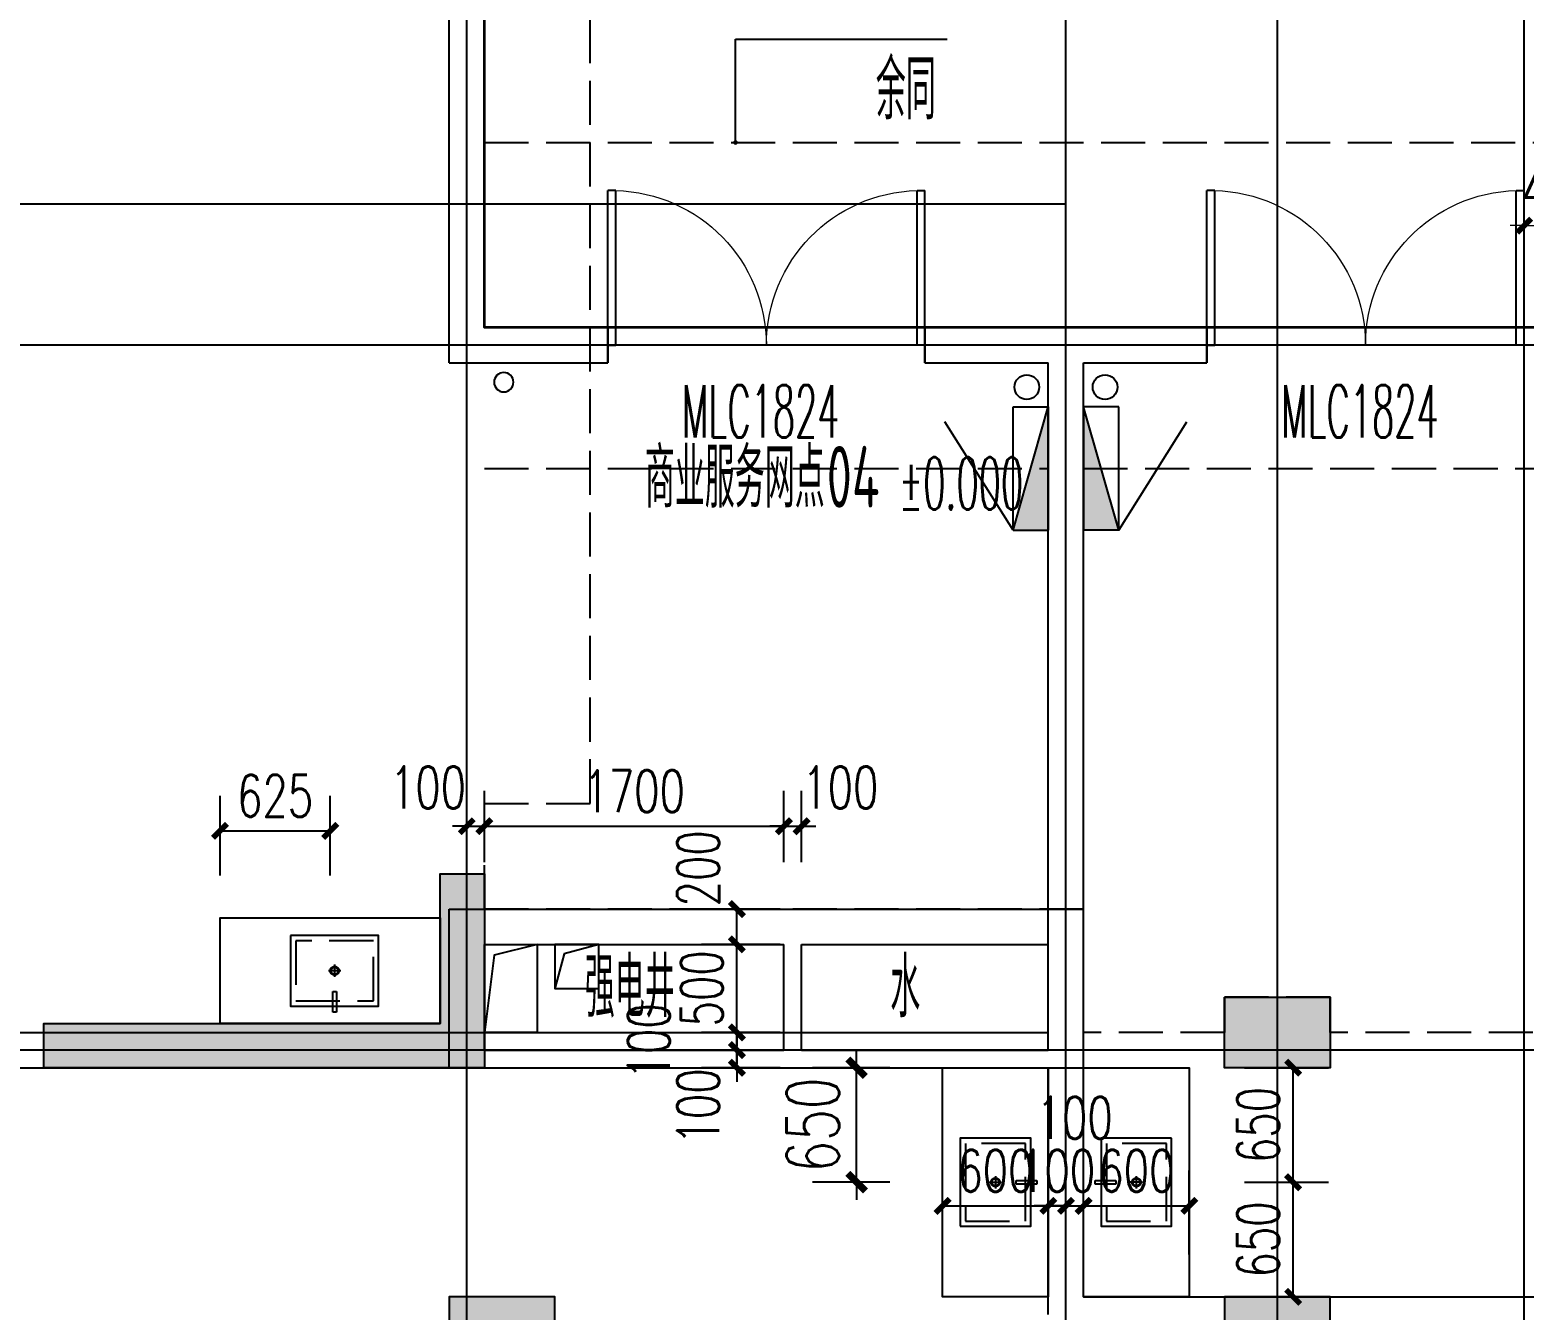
# Model space of a CAD drawing. Extents: x -59851 to 653804, y -249523 to 437614.
# Drawn here: x -39793 to -31314, y 209813 to 217077 of the extents above; entities that cross this region are included whole.
import ezdxf

# ---------------------------------------------------------------- set-up
doc = ezdxf.new("R2010")
doc.units = 0
doc.header["$LTSCALE"] = 1000
doc.header["$MEASUREMENT"] = 0
doc.linetypes.add('DASH', pattern=[0.35, 0.25, -0.1])
for name, color, linetype in [('-消防立管', 1, 'Continuous'), ('_S-YS(雨水管)', 3, 'Continuous'), ('A-Above', 5, 'DASH'), ('A-Lvtry（卫生间）', 5, 'Continuous'), ('A-ROOF', 7, 'Continuous'), ('A-洞口', 105, 'Continuous'), ('A-第三道尺寸线', 105, 'Continuous'), ('CURTWALL', 4, 'Continuous'), ('DIM_LEAD', 3, 'Continuous'), ('DOTE', 16, 'Continuous'), ('LABEL_PM', 7, 'Continuous'), ('LVTRY', 5, 'Continuous'), ('PUB_HATCH', 8, 'Continuous'), ('PUB_TEXT', 7, 'Continuous'), ('WALL', 2, 'Continuous'), ('WINDOW', 4, 'Continuous'), ('WINDOW_TEXT', 7, 'Continuous'), ('剪力墙', 6, 'Continuous')]:
    doc.layers.add(name, color=color, linetype=linetype)
doc.layers.add('33计全面积外廓线', color=21, linetype='Continuous', lineweight=35)
doc.layers.add('A-第四道尺寸线(线脚尺寸)', color=105, linetype='Continuous', lineweight=5)
doc.styles.add('_TCH_DIM', font='SIMPLEX.shx', dxfattribs={"width": 0.7, "bigfont": 'GBCBIG.shx'})
doc.styles.add('_TCH_DIM_T3', font='SIMPLEX.shx', dxfattribs={"width": 0.705882, "bigfont": 'GBCBIG.shx'})
doc.styles.add('_TCH_WINDOW', font='SIMPLEX.shx', dxfattribs={"width": 0.7, "height": 3.5, "bigfont": 'GBCBIG.shx'})
doc.styles.get("Standard").update_dxf_attribs({"font": 'gbenor.shx', "width": 0.7, "bigfont": 'gbcbig.shx'})
doc.dimstyles.new('_TCH_ARCH&&100', dxfattribs={"dimtxt": 297.5, "dimasz": 100, "dimexe": 250, "dimexo": 300, "dimgap": 100, "dimtad": 1, "dimdec": 0, "dimzin": 0, "dimdsep": 46, "dimtxsty": '_TCH_DIM_T3', "dimblk": 'ARCHTICK', "dimcen": 0.09, "dimclrt": 7, "dimazin": 2, "dimtfac": 1, "dimtdec": 0, "dimtix": 1, "dimtmove": 2, "dimatfit": 3, "dimfxl": 0, "dimtolj": 1, "dimtzin": 0, "dimarcsym": 0})
doc.dimstyles.new('_TCH_ARCH&&80', dxfattribs={"dimtxt": 238, "dimasz": 80, "dimexe": 200, "dimexo": 240, "dimgap": 80, "dimtad": 1, "dimdec": 0, "dimzin": 0, "dimdsep": 46, "dimtxsty": '_TCH_DIM_T3', "dimblk": 'ARCHTICK', "dimcen": 0.09, "dimclrt": 7, "dimazin": 2, "dimtfac": 1, "dimtdec": 0, "dimtix": 1, "dimtmove": 2, "dimatfit": 3, "dimfxl": 0, "dimtolj": 1, "dimtzin": 0, "dimarcsym": 0})

# ---------------------------------------------------------------- blocks, each defined once
blk = doc.blocks.new('A$C2778355F')
at = {"linetype": 'DASH'}
for p, q in [((200, 285), (200, 215)), ((165, 250), (235, 250))]:
    blk.add_line(p, q, dxfattribs=at)
at = {"linetype": 'ByBlock'}
blk.add_lwpolyline([(0, 0), (400, 0), (400, 500), (0, 500)], close=True, dxfattribs=at)
at = {"linetype": 'DASH'}
for points in [[(30, 30), (370, 30), (370, 470), (30, 470)], [(317.3, 260), (434.8, 260), (434.8, 240), (317.3, 240)]]:
    blk.add_lwpolyline(points, close=True, dxfattribs=at)
for radius in [25, 20]:
    blk.add_circle((200, 250), radius, dxfattribs=at)
blk = doc.blocks.new('qiangdianshui02yiceng')
at = {"layer": 'WALL'}
for p, q in [((-60308.8, 212088.3), (-58308.8, 212088.3)), ((-60308.8, 211188.3), (-60308.8, 212088.3)), ((-58308.8, 212088.3), (-56708.8, 212088.3)), ((-56708.8, 211188.3), (-56708.8, 212088.3)), ((-60108.8, 211888.3), (-58408.8, 211888.3)), ((-60108.8, 211288.3), (-60108.8, 211888.3)), ((-58408.8, 211288.3), (-58408.8, 211888.3)), ((-58308.8, 211288.3), (-58308.8, 211888.3)), ((-58308.8, 211888.3), (-56908.8, 211888.3)), ((-56908.8, 211288.3), (-56908.8, 211888.3)), ((-60108.8, 211288.3), (-58408.8, 211288.3)), ((-58308.8, 211288.3), (-56908.8, 211288.3)), ((-60308.8, 211188.3), (-58308.8, 211188.3)), ((-58308.8, 211188.3), (-56708.8, 211188.3))]:
    blk.add_line(p, q, dxfattribs=at)
at = {"layer": 'PUB_TEXT', "width": 0.7}
for s, height, p in [('强电井', 337.59, (-59539.1, 211475.1)), ('水', 337.6, (-57805.8, 211475.1))]:
    blk.add_text(s, height=height, dxfattribs=at).set_placement(p)
blk = doc.blocks.new('zzlk0330')
at = {"layer": 'A-ROOF', "linetype": 'DASH'}
blk.add_lwpolyline([(-22513.7, 151988.3), (-32413.7, 151988.3), (-32413.7, 152188.3), (-33013.7, 152188.3), (-33013.7, 151988.3), (-33813.7, 151988.3), (-33813.7, 152688.3), (-37213.7, 152688.3), (-37213.7, 153288.3), (-36613.7, 153288.3), (-36613.7, 157888.3), (-37213.7, 157888.3), (-37213.7, 158588.3), (-40013.7, 158588.3), (-40013.7, 158688.3), (-40813.7, 158688.3), (-40813.7, 158588.3), (-43413.7, 158588.3), (-43413.7, 158688.3), (-44213.7, 158688.3), (-44213.7, 137588.3)], dxfattribs=at)
blk = doc.blocks.new('shoucengjianliqiang0505')
at = {"layer": 'PUB_HATCH'}
h = blk.add_hatch(color=256, dxfattribs=at)
h.dxf.hatch_style = 1
h.paths.add_polyline_path([(-14847.5, 486543.5), (-14447.5, 486543.5), (-14447.5, 486143.5), (-14847.5, 486143.5)])
h.paths.add_polyline_path([(-8747.5, 486543.5), (-8347.5, 486543.5), (-8347.5, 486143.5), (-8747.5, 486143.5)])
h.paths.add_polyline_path([(-8747.5, 490543.5), (-8347.5, 490543.5), (-8347.5, 490143.5), (-8747.5, 490143.5)])
h.paths.add_polyline_path([(-14847.5, 490543.5), (-14447.5, 490543.5), (-14447.5, 490143.5), (-14847.5, 490143.5)])
h.paths.add_polyline_path([(-14847.5, 482143.5), (-14447.5, 482143.5), (-14447.5, 481743.5), (-14847.5, 481743.5)])
h.paths.add_polyline_path([(-8747.5, 482143.5), (-8347.5, 482143.5), (-8347.5, 481743.5), (-8747.5, 481743.5)])
h.paths.add_polyline_path([(-46847.5, 497943.5), (-46447.5, 497943.5), (-46447.5, 497543.5), (-46847.5, 497543.5)])
h.paths.add_polyline_path([(-46847.5, 501743.5), (-46447.5, 501743.5), (-46447.5, 501343.5), (-46847.5, 501343.5)])
h.paths.add_polyline_path([(-53547.5, 501742.2), (-53147.5, 501742.2), (-53147.5, 501342.2), (-53547.5, 501342.2)])
h.paths.add_polyline_path([(-63047.5, 504093.5), (-63047.5, 504343.5), (-63647.5, 504343.5), (-63647.5, 502543.5), (-63847.5, 502543.5), (-63847.5, 502293.5), (-63397.5, 502293.5), (-63397.5, 504093.5)])
h.paths.add_polyline_path([(-37147.5, 500843.5), (-35547.5, 500843.5), (-35547.5, 497943.5), (-37147.5, 497943.5), (-37147.5, 498143.5), (-35747.5, 498143.5), (-35747.5, 500643.5), (-37147.5, 500643.5)])
h.paths.add_polyline_path([(-29697.5, 483743.5), (-29697.5, 484993.5), (-29447.5, 484993.5), (-29447.5, 483343.5), (-30047.5, 483343.5), (-30047.5, 483743.5)])
h.paths.add_polyline_path([(-33047.5, 484993.5), (-32797.5, 484993.5), (-32797.5, 483743.5), (-32447.5, 483743.5), (-32447.5, 483343.5), (-33047.5, 483343.5)])
h.paths.add_polyline_path([(-36497.5, 483743.5), (-36497.5, 484993.5), (-36247.5, 484993.5), (-36247.5, 483343.5), (-36847.5, 483343.5), (-36847.5, 483743.5)])
h.paths.add_polyline_path([(-43247.5, 484993.5), (-42997.5, 484993.5), (-42997.5, 483743.5), (-42647.5, 483743.5), (-42647.5, 483343.5), (-43247.5, 483343.5)])
h.paths.add_polyline_path([(-50097.5, 483743.5), (-50097.5, 484993.5), (-49847.5, 484993.5), (-49847.5, 483343.5), (-50447.5, 483343.5), (-50447.5, 483743.5)])
h.paths.add_polyline_path([(-56847.5, 484993.5), (-56597.5, 484993.5), (-56597.5, 483743.5), (-56247.5, 483743.5), (-56247.5, 483343.5), (-56847.5, 483343.5)])
h.paths.add_polyline_path([(-63697.5, 485843.5), (-63447.5, 485843.5), (-63447.5, 483343.5), (-64047.5, 483343.5), (-64047.5, 483743.5), (-63697.5, 483743.5)])
h.paths.add_polyline_path([(-54647.5, 492143.5), (-54047.5, 492143.5), (-54047.5, 492543.5), (-54647.5, 492543.5)])
h.paths.add_polyline_path([(-52647.5, 492543.5), (-52047.5, 492543.5), (-52047.5, 492143.5), (-52647.5, 492143.5)])
h.paths.add_polyline_path([(-39047.5, 492543.5), (-38447.5, 492543.5), (-38447.5, 492143.5), (-39047.5, 492143.5)])
h.paths.add_polyline_path([(-45347.5, 495843.5), (-44747.5, 495843.5), (-44747.5, 496243.5), (-45347.5, 496243.5)])
h.paths.add_polyline_path([(-55847.5, 497943.5), (-55247.5, 497943.5), (-55247.5, 497543.5), (-55847.5, 497543.5)])
h.paths.add_polyline_path([(-55847.5, 495843.5), (-55247.5, 495843.5), (-55247.5, 496243.5), (-55847.5, 496243.5)])
h.paths.add_polyline_path([(-60247.5, 495843.5), (-59647.5, 495843.5), (-59647.5, 496243.5), (-60247.5, 496243.5)])
h.paths.add_polyline_path([(-21247.5, 500843.5), (-21247.5, 499443.5), (-21497.5, 499443.5), (-21497.5, 499843.5), (-21847.5, 499843.5), (-21847.5, 500093.5), (-21497.5, 500093.5), (-21497.5, 500843.5)])
h.paths.add_polyline_path([(-42947.5, 497543.5), (-42547.5, 497543.5), (-42547.5, 498143.5), (-42747.5, 498143.5), (-42747.5, 500643.5), (-42147.5, 500643.5), (-42147.5, 500843.5), (-42947.5, 500843.5), (-42947.5, 497943.5)])
h.paths.add_polyline_path([(-21247.5, 496143.5), (-21247.5, 496743.5), (-21497.5, 496743.5), (-21497.5, 496393.5), (-22897.5, 496393.5), (-22897.5, 496143.5), (-22097.5, 496143.5), (-22097.5, 496043.5), (-21847.5, 496043.5), (-21847.5, 496143.5)])
h.paths.add_polyline_path([(-30847.5, 497543.5), (-30847.5, 497943.5), (-32297.5, 497943.5), (-32297.5, 498143.5), (-30647.5, 498143.5), (-30647.5, 497743.5), (-30247.5, 497743.5), (-30247.5, 497543.5)])
h.paths.add_polyline_path([(-18847.5, 489093.5), (-18847.5, 487443.5), (-19097.5, 487443.5), (-19097.5, 487993.5), (-19447.5, 487993.5), (-19447.5, 488243.5), (-19097.5, 488243.5), (-19097.5, 489093.5)])
h.paths.add_polyline_path([(-60022.5, 489043.5), (-60272.5, 489043.5), (-60272.5, 491443.5), (-60022.5, 491443.5), (-60022.5, 489243.5)])
h.paths.add_polyline_path([(-28347.5, 499193.5), (-28347.5, 497543.5), (-28747.5, 497543.5), (-28747.5, 497743.5), (-28547.5, 497743.5), (-28547.5, 499193.5)])
h.paths.add_polyline_path([(-41147.5, 492343.5), (-40447.5, 492343.5), (-40447.5, 490693.5), (-40697.5, 490693.5), (-40697.5, 492093.5), (-41147.5, 492093.5)])
h.paths.add_polyline_path([(-30847.5, 500643.5), (-31347.5, 500643.5), (-31347.5, 503643.5), (-28347.5, 503643.5), (-28347.5, 501443.5), (-28707.5, 501443.5), (-28707.5, 501643.5), (-28547.5, 501643.5), (-28547.5, 503443.5), (-31147.5, 503443.5), (-31147.5, 501643.5), (-30747.5, 501643.5), (-30747.5, 501443.5), (-31147.5, 501443.5), (-31147.5, 500943.5), (-30647.5, 500943.5), (-30647.5, 500643.5)])
h.paths.add_polyline_path([(-42947.5, 495543.5), (-42947.5, 496243.5), (-40447.5, 496243.5), (-40447.5, 493743.5), (-42947.5, 493743.5), (-42947.5, 494443.5), (-42747.5, 494443.5), (-42747.5, 493943.5), (-40647.5, 493943.5), (-40647.5, 496043.5), (-42747.5, 496043.5), (-42747.5, 495543.5)])
h.paths.add_polyline_path([(-21247.5, 502643.5), (-21247.5, 503643.5), (-22897.5, 503643.5), (-22897.5, 503393.5), (-21497.5, 503393.5), (-21497.5, 502643.5)])
h.paths.add_polyline_path([(-22747.5, 492143.5), (-23247.5, 492143.5), (-23247.5, 490493.5), (-22997.5, 490493.5), (-22997.5, 491893.5), (-22747.5, 491893.5)])
h.paths.add_polyline_path([(-22672.5, 488243.5), (-22422.5, 488243.5), (-22422.5, 485743.5), (-22672.5, 485743.5), (-22672.5, 488043.5)])
h.paths.add_polyline_path([(-21847.5, 493643.5), (-21847.5, 493043.5), (-23497.5, 493043.5), (-23497.5, 493293.5), (-22097.5, 493293.5), (-22097.5, 493643.5)])
h.paths.add_polyline_path([(-18847.5, 491543.5), (-18847.5, 492143.5), (-20497.5, 492143.5), (-20497.5, 491893.5), (-19097.5, 491893.5), (-19097.5, 491543.5)])
h.paths.add_polyline_path([(-18847.5, 482443.5), (-18847.5, 481743.5), (-20497.5, 481743.5), (-20497.5, 481993.5), (-19097.5, 481993.5), (-19097.5, 482443.5)])
h.paths.add_polyline_path([(-22047.5, 481743.5), (-22497.5, 481743.5), (-22697.5, 481743.5), (-22697.5, 483343.5), (-23047.5, 483343.5), (-23047.5, 483593.5), (-22447.5, 483593.5), (-22447.5, 481993.5), (-22047.5, 481993.5)])
h.paths.add_polyline_path([(-26797.5, 490843.5), (-26047.5, 490843.5), (-26047.5, 489043.5), (-26297.5, 489043.5), (-26297.5, 490593.5), (-26797.5, 490593.5)])
h.paths.add_polyline_path([(-32447.5, 490843.5), (-33047.5, 490843.5), (-33047.5, 489043.5), (-32797.5, 489043.5), (-32797.5, 490593.5), (-32447.5, 490593.5)])
h.paths.add_polyline_path([(-35847.5, 489293.5), (-36197.5, 489293.5), (-36197.5, 492093.5), (-35847.5, 492093.5), (-35847.5, 492343.5), (-36447.5, 492343.5), (-36447.5, 489043.5), (-36197.5, 489043.5), (-35847.5, 489043.5)])
h.paths.add_polyline_path([(-39872.5, 489243.5), (-39622.5, 489243.5), (-39622.5, 486543.5), (-39872.5, 486543.5), (-39872.5, 489043.5)])
h.paths.add_polyline_path([(-43647.5, 489293.5), (-43297.5, 489293.5), (-43297.5, 492093.5), (-43797.5, 492093.5), (-43797.5, 492343.5), (-43047.5, 492343.5), (-43047.5, 489043.5), (-43297.5, 489043.5), (-43647.5, 489043.5)])
h.paths.add_polyline_path([(-46672.5, 492343.5), (-46422.5, 492343.5), (-46422.5, 489043.5), (-46672.5, 489043.5), (-46672.5, 492143.5)])
h.paths.add_polyline_path([(-53472.5, 489243.5), (-53222.5, 489243.5), (-53222.5, 486543.5), (-53472.5, 486543.5), (-53472.5, 489043.5)])
h.paths.add_polyline_path([(-49447.5, 489293.5), (-49797.5, 489293.5), (-49797.5, 492093.5), (-49297.5, 492093.5), (-49297.5, 492343.5), (-50047.5, 492343.5), (-50047.5, 489043.5), (-49797.5, 489043.5), (-49447.5, 489043.5)])
h.paths.add_polyline_path([(-57247.5, 489293.5), (-56897.5, 489293.5), (-56897.5, 492093.5), (-57247.5, 492093.5), (-57247.5, 492343.5), (-56647.5, 492343.5), (-56647.5, 489043.5), (-56897.5, 489043.5), (-57247.5, 489043.5)])
h.paths.add_polyline_path([(-60047.5, 498643.5), (-60047.5, 497543.5), (-62547.5, 497543.5), (-62547.5, 497793.5), (-60297.5, 497793.5), (-60297.5, 498643.5)])
h.paths.add_polyline_path([(-60047.5, 503543.5), (-60047.5, 504343.5), (-61697.5, 504343.5), (-61697.5, 504093.5), (-60297.5, 504093.5), (-60297.5, 503543.5)])
h.paths.add_polyline_path([(-67047.5, 491343.5), (-67047.5, 492243.5), (-64847.5, 492243.5), (-64847.5, 491993.5), (-66797.5, 491993.5), (-66797.5, 491343.5)])
h.paths.add_polyline_path([(-66447.5, 502543.5), (-67047.5, 502543.5), (-67047.5, 499893.5), (-66797.5, 499893.5), (-66797.5, 502293.5), (-66447.5, 502293.5)])
h.paths.add_polyline_path([(-66447.5, 483343.5), (-67047.5, 483343.5), (-67047.5, 485843.5), (-66797.5, 485843.5), (-66797.5, 483743.5), (-66447.5, 483743.5)])
edge = h.paths.add_edge_path()
edge.add_line((-26247.5, 494693.5), (-26247.5, 492343.5))
edge.add_line((-26247.5, 492343.5), (-26947.5, 492343.5))
edge.add_line((-26947.5, 492343.5), (-26947.5, 492143.5))
edge.add_line((-26947.5, 492143.5), (-26047.5, 492143.5))
edge.add_line((-26047.5, 492143.5), (-26047.5, 494693.5))
edge.add_line((-26247.5, 494693.5), (-26247.5, 495093.5))
edge = h.paths.add_edge_path()
edge.add_line((-26447.5, 483343.5), (-26447.5, 483593.5))
edge.add_line((-26447.5, 483593.5), (-26272.5, 483593.5))
edge.add_line((-26272.5, 483593.5), (-26272.5, 484993.5))
edge.add_line((-26272.5, 484993.5), (-26022.5, 484993.5))
edge.add_line((-26022.5, 484993.5), (-26022.5, 483593.5))
edge.add_line((-26022.5, 483593.5), (-25847.5, 483593.5))
edge.add_line((-25847.5, 483593.5), (-25847.5, 483343.5))
edge.add_line((-25847.5, 483343.5), (-26447.5, 483343.5))
edge.add_line((-26447.5, 483343.5), (-26047.5, 483343.5))
edge = h.paths.add_edge_path()
edge.add_line((-40047.5, 483343.5), (-40047.5, 483743.5))
edge.add_line((-40047.5, 483743.5), (-39872.5, 483743.5))
edge.add_line((-39872.5, 483743.5), (-39872.5, 484993.5))
edge.add_line((-39872.5, 484993.5), (-39622.5, 484993.5))
edge.add_line((-39622.5, 484993.5), (-39622.5, 483743.5))
edge.add_line((-39622.5, 483743.5), (-39447.5, 483743.5))
edge.add_line((-39447.5, 483743.5), (-39447.5, 483343.5))
edge.add_line((-39447.5, 483343.5), (-40047.5, 483343.5))
edge.add_line((-40047.5, 483343.5), (-39647.5, 483343.5))
edge = h.paths.add_edge_path()
edge.add_line((-46847.5, 483343.5), (-46847.5, 483593.5))
edge.add_line((-46847.5, 483593.5), (-46672.5, 483593.5))
edge.add_line((-46672.5, 483593.5), (-46672.5, 484993.5))
edge.add_line((-46672.5, 484993.5), (-46422.5, 484993.5))
edge.add_line((-46422.5, 484993.5), (-46422.5, 483593.5))
edge.add_line((-46422.5, 483593.5), (-46247.5, 483593.5))
edge.add_line((-46247.5, 483593.5), (-46247.5, 483343.5))
edge.add_line((-46247.5, 483343.5), (-46847.5, 483343.5))
edge.add_line((-46847.5, 483343.5), (-46447.5, 483343.5))
edge = h.paths.add_edge_path()
edge.add_line((-53647.5, 483343.5), (-53647.5, 483743.5))
edge.add_line((-53647.5, 483743.5), (-53472.5, 483743.5))
edge.add_line((-53472.5, 483743.5), (-53472.5, 484993.5))
edge.add_line((-53472.5, 484993.5), (-53222.5, 484993.5))
edge.add_line((-53222.5, 484993.5), (-53222.5, 483743.5))
edge.add_line((-53222.5, 483743.5), (-53047.5, 483743.5))
edge.add_line((-53047.5, 483743.5), (-53047.5, 483343.5))
edge.add_line((-53047.5, 483343.5), (-53647.5, 483343.5))
edge.add_line((-53647.5, 483343.5), (-53247.5, 483343.5))
edge = h.paths.add_edge_path()
edge.add_line((-60447.5, 483343.5), (-60447.5, 483593.5))
edge.add_line((-60447.5, 483593.5), (-60272.5, 483593.5))
edge.add_line((-60272.5, 483593.5), (-60272.5, 484993.5))
edge.add_line((-60272.5, 484993.5), (-60022.5, 484993.5))
edge.add_line((-60022.5, 484993.5), (-60022.5, 483593.5))
edge.add_line((-60022.5, 483593.5), (-59847.5, 483593.5))
edge.add_line((-59847.5, 483593.5), (-59847.5, 483343.5))
edge.add_line((-59847.5, 483343.5), (-60447.5, 483343.5))
edge.add_line((-60447.5, 483343.5), (-60047.5, 483343.5))
at = {"layer": '剪力墙', "color": 6, "linetype": 'Continuous'}
for points in [[(-60047.5, 498643.5), (-60047.5, 497543.5), (-62547.5, 497543.5), (-62547.5, 497793.5), (-60297.5, 497793.5), (-60297.5, 498643.5)], [(-55847.5, 497943.5), (-55247.5, 497943.5), (-55247.5, 497543.5), (-55847.5, 497543.5)], [(-60247.5, 495843.5), (-59647.5, 495843.5), (-59647.5, 496243.5), (-60247.5, 496243.5)], [(-55847.5, 495843.5), (-55247.5, 495843.5), (-55247.5, 496243.5), (-55847.5, 496243.5)]]:
    blk.add_lwpolyline(points, close=True, dxfattribs=at)
blk.add_lwpolyline([(-55647.5, 497543.5), (-55647.5, 497543.5)], dxfattribs=at)
blk = doc.blocks.new('XHS1')
at = {"layer": '-消防立管'}
blk.add_hatch(color=253, dxfattribs=at).paths.add_polyline_path([(918395.2, -437306.6), (918595.2, -438006.6), (918595.2, -437306.6)])
for p, q in [((918395.2, -437306.6), (918595.2, -438006.6)), ((918395.2, -437306.6), (918395.2, -438006.6)), ((918395.2, -437306.6), (918595.2, -437306.6)), ((918595.2, -438006.6), (918595.2, -437306.6)), ((918395.2, -438006.6), (918595.2, -438006.6))]:
    blk.add_line(p, q, dxfattribs=at)
at = {"ltscale": 0.5}
blk.add_line((918395.2, -437306.6), (918008.9, -437922.4), dxfattribs=at)
blk = doc.blocks.new('_ArchTick')
at = {"color": 0, "linetype": 'ByBlock', "const_width": 0.4}
blk.add_lwpolyline([(-0.5, -0.5), (0.5, 0.5)], dxfattribs=at)
blk = doc.blocks.new('*D1175')
at = {"layer": 'A-第三道尺寸线', "color": 0, "lineweight": -2, "transparency": 16777216}
for p, q in [((-37313.7, 212354.3), (-37313.7, 212758.5)), ((-37213.7, 212354.3), (-37213.7, 212758.5)), ((-37313.7, 212558.5), (-37393.7, 212558.5)), ((-37313.7, 212558.5), (-37213.7, 212558.5)), ((-37213.7, 212558.5), (-37133.7, 212558.5))]:
    blk.add_line(p, q, dxfattribs=at)
at = {"layer": 'Defpoints', "color": 0, "transparency": 16777216}
for p in [(-37213.7, 212558.5), (-37313.7, 212114.3), (-37213.7, 212114.3)]:
    blk.add_point(p, dxfattribs=at)
at = {"layer": 'A-第三道尺寸线', "color": 0, "lineweight": -2, "transparency": 16777216, "xscale": 80, "yscale": 80, "zscale": 80}
blk.add_blockref('_ArchTick', (-37313.7, 212558.5), dxfattribs=at)
at = {"layer": 'A-第三道尺寸线', "color": 0, "lineweight": -2, "transparency": 16777216, "xscale": 80, "yscale": 80, "zscale": 80, "rotation": 180}
blk.add_blockref('_ArchTick', (-37213.7, 212558.5), dxfattribs=at)
at = {"layer": 'A-第三道尺寸线', "color": 7, "transparency": 16777216, "insert": (-37533.7, 212778.5), "char_height": 238, "attachment_point": 5, "style": '_TCH_DIM_T3'}
blk.add_mtext('\\A1;100', dxfattribs=at)
blk = doc.blocks.new('*D1176')
at = {"layer": 'A-第三道尺寸线', "color": 0, "lineweight": -2, "transparency": 16777216}
for p, q in [((-37213.7, 212354.3), (-37213.7, 212758.5)), ((-35513.7, 212354.3), (-35513.7, 212758.5)), ((-37213.7, 212558.5), (-35513.7, 212558.5))]:
    blk.add_line(p, q, dxfattribs=at)
at = {"layer": 'Defpoints', "color": 0, "transparency": 16777216}
for p in [(-35513.7, 212558.5), (-37213.7, 212114.3), (-35513.7, 212114.3)]:
    blk.add_point(p, dxfattribs=at)
at = {"layer": 'A-第三道尺寸线', "color": 0, "lineweight": -2, "transparency": 16777216, "xscale": 80, "yscale": 80, "zscale": 80, "rotation": 180}
blk.add_blockref('_ArchTick', (-37213.7, 212558.5), dxfattribs=at)
at = {"layer": 'A-第三道尺寸线', "color": 0, "lineweight": -2, "transparency": 16777216, "xscale": 80, "yscale": 80, "zscale": 80}
blk.add_blockref('_ArchTick', (-35513.7, 212558.5), dxfattribs=at)
at = {"layer": 'A-第三道尺寸线', "color": 7, "transparency": 16777216, "insert": (-36363.7, 212757.5), "char_height": 238, "attachment_point": 5, "style": '_TCH_DIM_T3'}
blk.add_mtext('\\A1;1700', dxfattribs=at)
blk = doc.blocks.new('*D1177')
at = {"layer": 'A-第三道尺寸线', "color": 0, "lineweight": -2, "transparency": 16777216}
for p, q in [((-35513.7, 212354.3), (-35513.7, 212758.5)), ((-35413.7, 212354.3), (-35413.7, 212758.5)), ((-35513.7, 212558.5), (-35593.7, 212558.5)), ((-35513.7, 212558.5), (-35413.7, 212558.5)), ((-35413.7, 212558.5), (-35333.7, 212558.5))]:
    blk.add_line(p, q, dxfattribs=at)
at = {"layer": 'Defpoints', "color": 0, "transparency": 16777216}
for p in [(-35413.7, 212558.5), (-35513.7, 212114.3), (-35413.7, 212114.3)]:
    blk.add_point(p, dxfattribs=at)
at = {"layer": 'A-第三道尺寸线', "color": 0, "lineweight": -2, "transparency": 16777216, "xscale": 80, "yscale": 80, "zscale": 80}
blk.add_blockref('_ArchTick', (-35513.7, 212558.5), dxfattribs=at)
at = {"layer": 'A-第三道尺寸线', "color": 0, "lineweight": -2, "transparency": 16777216, "xscale": 80, "yscale": 80, "zscale": 80, "rotation": 180}
blk.add_blockref('_ArchTick', (-35413.7, 212558.5), dxfattribs=at)
at = {"layer": 'A-第三道尺寸线', "color": 7, "transparency": 16777216, "insert": (-35193.7, 212778.5), "char_height": 238, "attachment_point": 5, "style": '_TCH_DIM_T3'}
blk.add_mtext('\\A1;100', dxfattribs=at)
blk = doc.blocks.new('*D1178')
at = {"layer": 'A-第三道尺寸线', "color": 0, "lineweight": -2, "transparency": 16777216}
for p, q in [((-35534.7, 212088.3), (-35980.9, 212088.3)), ((-35780.9, 211888.3), (-35780.9, 212088.3)), ((-35534.7, 211888.3), (-35980.9, 211888.3))]:
    blk.add_line(p, q, dxfattribs=at)
at = {"layer": 'Defpoints', "color": 0, "transparency": 16777216}
for p in [(-35780.9, 212088.3), (-35294.7, 212088.3), (-35294.7, 211888.3)]:
    blk.add_point(p, dxfattribs=at)
at = {"layer": 'A-第三道尺寸线', "color": 0, "lineweight": -2, "transparency": 16777216, "xscale": 80, "yscale": 80, "zscale": 80}
for p, rotation in [((-35780.9, 212088.3), 90), ((-35780.9, 211888.3), 270)]:
    blk.add_blockref('_ArchTick', p, dxfattribs=dict(at, rotation=rotation))
at = {"layer": 'A-第三道尺寸线', "color": 7, "transparency": 16777216, "insert": (-36000.9, 212319.5), "char_height": 238, "attachment_point": 5, "rotation": 90, "style": '_TCH_DIM_T3'}
blk.add_mtext('\\A1;200', dxfattribs=at)
blk = doc.blocks.new('*D1179')
at = {"layer": 'A-第三道尺寸线', "color": 0, "lineweight": -2, "transparency": 16777216}
for p, q in [((-35780.9, 211888.3), (-35780.9, 211968.3)), ((-35534.7, 211888.3), (-35980.9, 211888.3)), ((-35780.9, 211388.3), (-35780.9, 211888.3)), ((-35534.7, 211388.3), (-35980.9, 211388.3)), ((-35780.9, 211388.3), (-35780.9, 211308.3))]:
    blk.add_line(p, q, dxfattribs=at)
at = {"layer": 'Defpoints', "color": 0, "transparency": 16777216}
for p in [(-35780.9, 211888.3), (-35294.7, 211888.3), (-35294.7, 211388.3)]:
    blk.add_point(p, dxfattribs=at)
at = {"layer": 'A-第三道尺寸线', "color": 0, "lineweight": -2, "transparency": 16777216, "xscale": 80, "yscale": 80, "zscale": 80}
for p, rotation in [((-35780.9, 211888.3), 270), ((-35780.9, 211388.3), 90)]:
    blk.add_blockref('_ArchTick', p, dxfattribs=dict(at, rotation=rotation))
at = {"layer": 'A-第三道尺寸线', "color": 7, "transparency": 16777216, "insert": (-35979.9, 211638.3), "char_height": 238, "attachment_point": 5, "rotation": 90, "style": '_TCH_DIM_T3'}
blk.add_mtext('\\A1;500', dxfattribs=at)
blk = doc.blocks.new('*D1180')
at = {"layer": 'A-第三道尺寸线', "color": 0, "lineweight": -2, "transparency": 16777216}
for p, q in [((-35780.9, 211388.3), (-35780.9, 211468.3)), ((-35534.7, 211388.3), (-35980.9, 211388.3)), ((-35780.9, 211288.3), (-35780.9, 211388.3)), ((-35534.7, 211288.3), (-35980.9, 211288.3)), ((-35780.9, 211288.3), (-35780.9, 211208.3))]:
    blk.add_line(p, q, dxfattribs=at)
at = {"layer": 'Defpoints', "color": 0, "transparency": 16777216}
for p in [(-35780.9, 211388.3), (-35294.7, 211388.3), (-35294.7, 211288.3)]:
    blk.add_point(p, dxfattribs=at)
at = {"layer": 'A-第三道尺寸线', "color": 0, "lineweight": -2, "transparency": 16777216, "xscale": 80, "yscale": 80, "zscale": 80}
for p, rotation in [((-35780.9, 211388.3), 270), ((-35780.9, 211288.3), 90)]:
    blk.add_blockref('_ArchTick', p, dxfattribs=dict(at, rotation=rotation))
at = {"layer": 'A-第三道尺寸线', "color": 7, "transparency": 16777216, "insert": (-36280.9, 211338.3), "char_height": 238, "attachment_point": 5, "rotation": 90, "style": '_TCH_DIM_T3'}
blk.add_mtext('\\A1;100', dxfattribs=at)
blk = doc.blocks.new('*D1181')
at = {"layer": 'A-第三道尺寸线', "color": 0, "lineweight": -2, "transparency": 16777216}
for p, q in [((-35780.9, 211288.3), (-35780.9, 211368.3)), ((-35534.7, 211288.3), (-35980.9, 211288.3)), ((-35780.9, 211188.3), (-35780.9, 211288.3)), ((-35534.7, 211188.3), (-35980.9, 211188.3)), ((-35780.9, 211188.3), (-35780.9, 211108.3))]:
    blk.add_line(p, q, dxfattribs=at)
at = {"layer": 'Defpoints', "color": 0, "transparency": 16777216}
for p in [(-35780.9, 211288.3), (-35294.7, 211288.3), (-35294.7, 211188.3)]:
    blk.add_point(p, dxfattribs=at)
at = {"layer": 'A-第三道尺寸线', "color": 0, "lineweight": -2, "transparency": 16777216, "xscale": 80, "yscale": 80, "zscale": 80}
for p, rotation in [((-35780.9, 211288.3), 270), ((-35780.9, 211188.3), 90)]:
    blk.add_blockref('_ArchTick', p, dxfattribs=dict(at, rotation=rotation))
at = {"layer": 'A-第三道尺寸线', "color": 7, "transparency": 16777216, "insert": (-36000.9, 210968.3), "char_height": 238, "attachment_point": 5, "rotation": 90, "style": '_TCH_DIM_T3'}
blk.add_mtext('\\A1;100', dxfattribs=at)
blk = doc.blocks.new('*D2821')
at = {"layer": 'A-第三道尺寸线', "color": 0, "lineweight": -2, "transparency": 16777216}
for p, q in [((-34613.7, 210128.3), (-34613.7, 210604.5)), ((-34013.7, 210128.3), (-34013.7, 210604.5)), ((-34613.7, 210404.5), (-34013.7, 210404.5))]:
    blk.add_line(p, q, dxfattribs=at)
at = {"layer": 'Defpoints', "color": 0, "transparency": 16777216}
for p in [(-34013.7, 210404.5), (-34613.7, 209888.3), (-34013.7, 209888.3)]:
    blk.add_point(p, dxfattribs=at)
at = {"layer": 'A-第三道尺寸线', "color": 0, "lineweight": -2, "transparency": 16777216, "xscale": 80, "yscale": 80, "zscale": 80, "rotation": 180}
blk.add_blockref('_ArchTick', (-34613.7, 210404.5), dxfattribs=at)
at = {"layer": 'A-第三道尺寸线', "color": 0, "lineweight": -2, "transparency": 16777216, "xscale": 80, "yscale": 80, "zscale": 80}
blk.add_blockref('_ArchTick', (-34013.7, 210404.5), dxfattribs=at)
at = {"layer": 'A-第三道尺寸线', "color": 7, "transparency": 16777216, "insert": (-34313.7, 210603.5), "char_height": 238, "attachment_point": 5, "style": '_TCH_DIM_T3'}
blk.add_mtext('\\A1;600', dxfattribs=at)
blk = doc.blocks.new('*D2822')
at = {"layer": 'A-第三道尺寸线', "color": 0, "lineweight": -2, "transparency": 16777216}
for p, q in [((-34013.7, 210128.3), (-34013.7, 210604.5)), ((-33913.7, 210128.3), (-33913.7, 210604.5)), ((-34013.7, 210404.5), (-34093.7, 210404.5)), ((-34013.7, 210404.5), (-33913.7, 210404.5)), ((-33913.7, 210404.5), (-33833.7, 210404.5))]:
    blk.add_line(p, q, dxfattribs=at)
at = {"layer": 'Defpoints', "color": 0, "transparency": 16777216}
for p in [(-33913.7, 210404.5), (-34013.7, 209888.3), (-33913.7, 209888.3)]:
    blk.add_point(p, dxfattribs=at)
at = {"layer": 'A-第三道尺寸线', "color": 0, "lineweight": -2, "transparency": 16777216, "xscale": 80, "yscale": 80, "zscale": 80}
blk.add_blockref('_ArchTick', (-34013.7, 210404.5), dxfattribs=at)
at = {"layer": 'A-第三道尺寸线', "color": 0, "lineweight": -2, "transparency": 16777216, "xscale": 80, "yscale": 80, "zscale": 80, "rotation": 180}
blk.add_blockref('_ArchTick', (-33913.7, 210404.5), dxfattribs=at)
at = {"layer": 'A-第三道尺寸线', "color": 7, "transparency": 16777216, "insert": (-33963.7, 210603.5), "char_height": 238, "attachment_point": 5, "style": '_TCH_DIM_T3'}
blk.add_mtext('\\A1;100', dxfattribs=at)
blk = doc.blocks.new('*D2823')
at = {"layer": 'A-第三道尺寸线', "color": 0, "lineweight": -2, "transparency": 16777216}
for p, q in [((-33913.7, 210128.3), (-33913.7, 210604.5)), ((-33813.7, 210128.3), (-33813.7, 210604.5)), ((-33913.7, 210404.5), (-33993.7, 210404.5)), ((-33913.7, 210404.5), (-33813.7, 210404.5)), ((-33813.7, 210404.5), (-33733.7, 210404.5))]:
    blk.add_line(p, q, dxfattribs=at)
at = {"layer": 'Defpoints', "color": 0, "transparency": 16777216}
for p in [(-33813.7, 210404.5), (-33913.7, 209888.3), (-33813.7, 209888.3)]:
    blk.add_point(p, dxfattribs=at)
at = {"layer": 'A-第三道尺寸线', "color": 0, "lineweight": -2, "transparency": 16777216, "xscale": 80, "yscale": 80, "zscale": 80}
blk.add_blockref('_ArchTick', (-33913.7, 210404.5), dxfattribs=at)
at = {"layer": 'A-第三道尺寸线', "color": 0, "lineweight": -2, "transparency": 16777216, "xscale": 80, "yscale": 80, "zscale": 80, "rotation": 180}
blk.add_blockref('_ArchTick', (-33813.7, 210404.5), dxfattribs=at)
at = {"layer": 'A-第三道尺寸线', "color": 7, "transparency": 16777216, "insert": (-33863.7, 210904.5), "char_height": 238, "attachment_point": 5, "style": '_TCH_DIM_T3'}
blk.add_mtext('\\A1;100', dxfattribs=at)
blk = doc.blocks.new('*D2824')
at = {"layer": 'A-第三道尺寸线', "color": 0, "lineweight": -2, "transparency": 16777216}
for p, q in [((-33813.7, 210128.3), (-33813.7, 210604.5)), ((-33213.7, 210128.3), (-33213.7, 210604.5)), ((-33813.7, 210404.5), (-33213.7, 210404.5))]:
    blk.add_line(p, q, dxfattribs=at)
at = {"layer": 'Defpoints', "color": 0, "transparency": 16777216}
for p in [(-33213.7, 210404.5), (-33813.7, 209888.3), (-33213.7, 209888.3)]:
    blk.add_point(p, dxfattribs=at)
at = {"layer": 'A-第三道尺寸线', "color": 0, "lineweight": -2, "transparency": 16777216, "xscale": 80, "yscale": 80, "zscale": 80, "rotation": 180}
blk.add_blockref('_ArchTick', (-33813.7, 210404.5), dxfattribs=at)
at = {"layer": 'A-第三道尺寸线', "color": 0, "lineweight": -2, "transparency": 16777216, "xscale": 80, "yscale": 80, "zscale": 80}
blk.add_blockref('_ArchTick', (-33213.7, 210404.5), dxfattribs=at)
at = {"layer": 'A-第三道尺寸线', "color": 7, "transparency": 16777216, "insert": (-33513.7, 210603.5), "char_height": 238, "attachment_point": 5, "style": '_TCH_DIM_T3'}
blk.add_mtext('\\A1;600', dxfattribs=at)
blk = doc.blocks.new('*D2863')
at = {"layer": 'A-第三道尺寸线', "color": 0, "lineweight": -2, "transparency": 16777216}
for p, q in [((-35101.3, 211188.3), (-35101.3, 211288.3)), ((-34913.7, 211188.3), (-35351.3, 211188.3)), ((-35101.3, 210538.3), (-35101.3, 211188.3)), ((-34913.7, 210538.3), (-35351.3, 210538.3)), ((-35101.3, 210538.3), (-35101.3, 210438.3))]:
    blk.add_line(p, q, dxfattribs=at)
at = {"layer": 'Defpoints', "color": 0, "transparency": 16777216}
for p in [(-35101.3, 211188.3), (-34613.7, 211188.3), (-34613.7, 210538.3)]:
    blk.add_point(p, dxfattribs=at)
at = {"layer": 'A-第三道尺寸线', "color": 0, "lineweight": -2, "transparency": 16777216, "xscale": 100, "yscale": 100, "zscale": 100}
for p, rotation in [((-35101.3, 211188.3), 270), ((-35101.3, 210538.3), 90)]:
    blk.add_blockref('_ArchTick', p, dxfattribs=dict(at, rotation=rotation))
at = {"layer": 'A-第三道尺寸线', "color": 7, "transparency": 16777216, "insert": (-35350, 210863.3), "char_height": 297.5, "attachment_point": 5, "rotation": 90, "style": '_TCH_DIM_T3'}
blk.add_mtext('\\A1;650', dxfattribs=at)
blk = doc.blocks.new('*D2864')
at = {"layer": 'A-第三道尺寸线', "color": 0, "lineweight": -2, "transparency": 16777216}
for p, q in [((-32900.7, 211188.3), (-32424.5, 211188.3)), ((-32624.5, 210538.3), (-32624.5, 211188.3)), ((-32900.7, 210538.3), (-32424.5, 210538.3))]:
    blk.add_line(p, q, dxfattribs=at)
at = {"layer": 'Defpoints', "color": 0, "transparency": 16777216}
for p in [(-33140.7, 211188.3), (-32624.5, 211188.3), (-33140.7, 210538.3)]:
    blk.add_point(p, dxfattribs=at)
at = {"layer": 'A-第三道尺寸线', "color": 0, "lineweight": -2, "transparency": 16777216, "xscale": 80, "yscale": 80, "zscale": 80}
for p, rotation in [((-32624.5, 211188.3), 90), ((-32624.5, 210538.3), 270)]:
    blk.add_blockref('_ArchTick', p, dxfattribs=dict(at, rotation=rotation))
at = {"layer": 'A-第三道尺寸线', "color": 7, "transparency": 16777216, "insert": (-32823.5, 210863.3), "char_height": 238, "attachment_point": 5, "rotation": 90, "style": '_TCH_DIM_T3'}
blk.add_mtext('\\A1;650', dxfattribs=at)
blk = doc.blocks.new('*D2865')
at = {"layer": 'A-第三道尺寸线', "color": 0, "lineweight": -2, "transparency": 16777216}
for p, q in [((-32900.7, 210538.3), (-32424.5, 210538.3)), ((-32624.5, 209888.3), (-32624.5, 210538.3)), ((-32900.7, 209888.3), (-32424.5, 209888.3))]:
    blk.add_line(p, q, dxfattribs=at)
at = {"layer": 'Defpoints', "color": 0, "transparency": 16777216}
for p in [(-33140.7, 210538.3), (-32624.5, 210538.3), (-33140.7, 209888.3)]:
    blk.add_point(p, dxfattribs=at)
at = {"layer": 'A-第三道尺寸线', "color": 0, "lineweight": -2, "transparency": 16777216, "xscale": 80, "yscale": 80, "zscale": 80}
for p, rotation in [((-32624.5, 210538.3), 90), ((-32624.5, 209888.3), 270)]:
    blk.add_blockref('_ArchTick', p, dxfattribs=dict(at, rotation=rotation))
at = {"layer": 'A-第三道尺寸线', "color": 7, "transparency": 16777216, "insert": (-32823.5, 210213.3), "char_height": 238, "attachment_point": 5, "rotation": 90, "style": '_TCH_DIM_T3'}
blk.add_mtext('\\A1;650', dxfattribs=at)
blk = doc.blocks.new('*D2866')
at = {"layer": 'A-第三道尺寸线', "color": 0, "lineweight": -2, "transparency": 16777216}
for p, q in [((-38713.7, 212278.3), (-38713.7, 212731.8)), ((-38088.7, 212278.3), (-38088.7, 212731.8)), ((-38713.7, 212531.8), (-38088.7, 212531.8))]:
    blk.add_line(p, q, dxfattribs=at)
at = {"layer": 'Defpoints', "color": 0, "transparency": 16777216}
for p in [(-38088.7, 212531.8), (-38713.7, 212038.3), (-38088.7, 212038.3)]:
    blk.add_point(p, dxfattribs=at)
at = {"layer": 'A-第三道尺寸线', "color": 0, "lineweight": -2, "transparency": 16777216, "xscale": 80, "yscale": 80, "zscale": 80, "rotation": 180}
blk.add_blockref('_ArchTick', (-38713.7, 212531.8), dxfattribs=at)
at = {"layer": 'A-第三道尺寸线', "color": 0, "lineweight": -2, "transparency": 16777216, "xscale": 80, "yscale": 80, "zscale": 80}
blk.add_blockref('_ArchTick', (-38088.7, 212531.8), dxfattribs=at)
at = {"layer": 'A-第三道尺寸线', "color": 7, "transparency": 16777216, "insert": (-38401.2, 212730.8), "char_height": 238, "attachment_point": 5, "style": '_TCH_DIM_T3'}
blk.add_mtext('\\A1;625', dxfattribs=at)
blk = doc.blocks.new('*D621')
at = {"layer": 'A-第四道尺寸线(线脚尺寸)', "color": 0, "lineweight": -2, "transparency": 16777216}
for p, q in [((-31313.7, 215728.3), (-31313.7, 216166.9)), ((-30913.7, 215728.3), (-30913.7, 216166.9)), ((-31313.7, 215966.9), (-31393.7, 215966.9)), ((-31313.7, 215966.9), (-30913.7, 215966.9)), ((-30913.7, 215966.9), (-30833.7, 215966.9))]:
    blk.add_line(p, q, dxfattribs=at)
at = {"layer": 'Defpoints', "color": 0, "transparency": 16777216}
for p in [(-30913.7, 215966.9), (-31313.7, 215488.3), (-30913.7, 215488.3)]:
    blk.add_point(p, dxfattribs=at)
at = {"layer": 'A-第四道尺寸线(线脚尺寸)', "color": 0, "lineweight": -2, "transparency": 16777216, "xscale": 80, "yscale": 80, "zscale": 80}
blk.add_blockref('_ArchTick', (-31313.7, 215966.9), dxfattribs=at)
at = {"layer": 'A-第四道尺寸线(线脚尺寸)', "color": 0, "lineweight": -2, "transparency": 16777216, "xscale": 80, "yscale": 80, "zscale": 80, "rotation": 180}
blk.add_blockref('_ArchTick', (-30913.7, 215966.9), dxfattribs=at)
at = {"layer": 'A-第四道尺寸线(线脚尺寸)', "color": 7, "transparency": 16777216, "insert": (-31113.7, 216165.9), "char_height": 238, "attachment_point": 5, "style": '_TCH_DIM_T3'}
blk.add_mtext('\\A1;400', dxfattribs=at)
blk = doc.blocks.new('$DorLib2D$00000002')
for p, q in [((-0.5, 0), (-0.5, 0.4875)), ((-0.475, 0.4875), (-0.5, 0.4875)), ((-0.475, 0), (-0.475, 0.4875)), ((0.475, 0), (0.475, 0.4875)), ((0.475, 0.4875), (0.5, 0.4875)), ((0.5, 0), (0.5, 0.4875)), ((-0.5, 0), (-0.475, 0)), ((0.5, 0), (0.475, 0))]:
    blk.add_line(p, q)
at = {"lineweight": 13}
for centre, start, end in [((-0.4875, 0), 0, 88.5307), ((0.4875, 0), 91.4693, 180)]:
    blk.add_arc(centre, 0.4875, start, end, dxfattribs=at)
blk = doc.blocks.new('roofzhouxian')
at = {"layer": 'DOTE'}
for p, q in [((-41192.1, -309503), (-41192.1, -279123.5)), ((-37792.1, -309503), (-37792.1, -279123.5)), ((-36592.1, -291694.7), (-36592.1, -279123.5)), ((-35192.1, -298294.6), (-35192.1, -279123.5)), ((-37792.1, -284994.7), (-49367, -284994.7)), ((-27592.1, -285794.7), (-49367, -285794.7)), ((11693.8, -289794.7), (-49367, -289794.7))]:
    blk.add_line(p, q, dxfattribs=at)
blk = doc.blocks.new('SHOUCENGXIANJIAOCHICUN0427')
at = {"layer": 'A-第四道尺寸线(线脚尺寸)'}
dim = blk.add_aligned_dim(p1=(-31313.7, 215488.3), p2=(-30913.7, 215488.3), distance=478.6, dimstyle='_TCH_ARCH&&80', dxfattribs=at)
dim.commit()
dim.dimension.update_dxf_attribs({"geometry": '*D621', "text_midpoint": (-31113.7, 216165.9)})

msp = doc.modelspace()

# ---------------------------------------------------------------- linework, layer by layer
at = {"layer": '-消防立管'}
for centre in [(-34135.7, 215050.3), (-33691.8, 215050.3)]:
    msp.add_circle(centre, 70, dxfattribs=at)
at = {"layer": '33计全面积外廓线'}
msp.add_lwpolyline([(-23613.7, 215388.3), (-37213.7, 215388.3), (-37213.7, 217988.3), (-44213.7, 217988.3), (-44213.7, 216188.3), (-45388.7, 216188.3), (-45388.7, 213788.3), (-44213.7, 213788.3), (-44213.7, 195388.3), (14486.3, 195388.3)], dxfattribs=at)
at = {"layer": '_S-YS(雨水管)'}
msp.add_lwpolyline([(-37103.7, 215133.3, 1), (-37103.7, 215023.3, 1)], format="xyb", close=True, dxfattribs=at)
at = {"layer": 'A-Above'}
for points in [[(-37213.7, 215388.3), (-37213.7, 216438.3), (-30913.7, 216438.3), (-30913.7, 215388.3)], [(-37213.7, 214588.3), (-34013.7, 214588.3)], [(-37213.7, 214588.3), (-34013.7, 214588.3)], [(-33813.7, 214588.3), (-30613.7, 214588.3)], [(-33813.7, 214588.3), (-30613.7, 214588.3)]]:
    msp.add_lwpolyline(points, dxfattribs=at)
at = {"layer": 'A-Lvtry（卫生间）'}
for points in [[(-37463.7, 212038.3), (-37463.7, 211438.3), (-38713.7, 211438.3), (-38713.7, 212038.3)], [(-34613.7, 211188.3), (-34013.7, 211188.3), (-34013.7, 209888.3), (-34613.7, 209888.3)], [(-33213.7, 209888.3), (-33813.7, 209888.3), (-33813.7, 211188.3), (-33213.7, 211188.3)]]:
    msp.add_lwpolyline(points, close=True, dxfattribs=at)
at = {"layer": 'A-洞口'}
for points in [[(-37213.7, 211888.3), (-36913.7, 211888.3), (-36913.7, 211388.3), (-37213.7, 211388.3)], [(-36813.7, 211888.3), (-36813.7, 211638.3), (-36563.7, 211638.3), (-36563.7, 211888.3)]]:
    msp.add_lwpolyline(points, close=True, dxfattribs=at)
for points in [[(-36913.7, 211888.3), (-37158.2, 211826.3), (-37213.7, 211388.3)], [(-36563.7, 211888.3), (-36761, 211834), (-36813.7, 211638.3)]]:
    msp.add_lwpolyline(points, dxfattribs=at)
at = {"layer": 'CURTWALL'}
for p, q in [((-36513.7, 215188.3), (-36513.7, 215388.3)), ((-34713.7, 215188.3), (-34713.7, 215388.3)), ((-33113.7, 215188.3), (-33113.7, 215388.3))]:
    msp.add_line(p, q, dxfattribs=at)
at = {"layer": 'DIM_LEAD'}
for p, q in [((-35788.7, 216438.3), (-35788.7, 217025.3)), ((-35788.7, 216438.3), (-35788.7, 217025.3)), ((-35788.7, 217025.3), (-34587.9, 217025.3))]:
    msp.add_line(p, q, dxfattribs=at)
at = {"layer": 'DIM_LEAD', "const_width": 13.3}
msp.add_lwpolyline([(-35788.7, 216431.7, 1), (-35788.7, 216445, 1)], format="xyb", close=True, dxfattribs=at)
msp.add_lwpolyline([(-35788.7, 216431.7, 1), (-35788.7, 216445, 1)], format="xyb", close=True, dxfattribs=at)
at = {"layer": 'WALL'}
for p, q in [((-37213.7, 215388.3), (-37213.7, 217988.3)), ((-37413.7, 215188.3), (-37413.7, 217788.3)), ((-37213.7, 215388.3), (-36513.7, 215388.3)), ((-36513.7, 215388.3), (-36513.7, 215188.3)), ((-34713.7, 215388.3), (-33913.7, 215388.3)), ((-34713.7, 215388.3), (-34713.7, 215188.3)), ((-33913.7, 215388.3), (-33113.7, 215388.3)), ((-33113.7, 215388.3), (-33113.7, 215188.3)), ((-37413.7, 215188.3), (-36513.7, 215188.3)), ((-34713.7, 215188.3), (-34013.7, 215188.3)), ((-34013.7, 211388.3), (-34013.7, 215188.3)), ((-33813.7, 211288.3), (-33813.7, 215188.3)), ((-33813.7, 215188.3), (-33113.7, 215188.3)), ((-44013.7, 211388.3), (-34013.7, 211388.3)), ((-33813.7, 209888.3), (-33813.7, 211288.3)), ((-44013.7, 211188.3), (-34013.7, 211188.3)), ((-34013.7, 209788.3), (-34013.7, 211188.3)), ((-33813.7, 209888.3), (-30513.7, 209888.3))]:
    msp.add_line(p, q, dxfattribs=at)
at = {"layer": 'WINDOW'}
for p, q in [((-36513.7, 215388.3), (-34713.7, 215388.3)), ((-33113.7, 215388.3), (-31313.7, 215388.3))]:
    msp.add_line(p, q, dxfattribs=at)

# ---------------------------------------------------------------- block references
at = {"layer": '-消防立管', "xscale": -1, "rotation": 180}
msp.add_blockref('XHS1', (-952608.9, -223068.2), dxfattribs=at)
at = {"layer": '-消防立管', "rotation": 180}
msp.add_blockref('XHS1', (884781.5, -223068.2), dxfattribs=at)
for name, p in [('roofzhouxian', (3878.4, 501083)), ('zzlk0330', (0, 59400)), ('shoucengjianliqiang0505', (22833.8, -286355.2))]:
    msp.add_blockref(name, p)
at = {"layer": 'A-第四道尺寸线(线脚尺寸)'}
msp.add_blockref('SHOUCENGXIANJIAOCHICUN0427', (0, 0), dxfattribs=at)
at = {"layer": 'LABEL_PM'}
msp.add_blockref('qiangdianshui02yiceng', (22895.1, 0), dxfattribs=at)
at = {"layer": 'LVTRY', "color": 5, "linetype": 'ByBlock'}
for p, rotation in [((-38313.7, 211938.3), 270), ((-33313.7, 210788.3), 180)]:
    msp.add_blockref('A$C2778355F', p, dxfattribs=dict(at, rotation=rotation))
msp.add_blockref('A$C2778355F', (-34513.7, 210288.3), dxfattribs=at)
at = {"layer": 'WINDOW'}
ref = msp.add_blockref('$DorLib2D$00000002', (-35613.7, 215288.3), dxfattribs=dict(at, xscale=-1800, yscale=1800, zscale=-1800))
ref.add_attrib('A', 'MLC1824', (-36093.2, 214764.6), dxfattribs={"layer": 'WINDOW_TEXT', "height": 297.5, "style": '_TCH_WINDOW', "width": 0.494118})
ref = msp.add_blockref('$DorLib2D$00000002', (-32213.7, 215288.3), dxfattribs=dict(at, xscale=-1800, yscale=1800, zscale=-1800))
ref.add_attrib('A', 'MLC1824', (-32693.2, 214764.6), dxfattribs={"layer": 'WINDOW_TEXT', "height": 297.5, "style": '_TCH_WINDOW', "width": 0.494118})

# ---------------------------------------------------------------- texts
at = {"layer": 'PUB_TEXT', "style": '_TCH_DIM'}
for s, height, width, p in [('余同', 337.59, 0.7, (-34992.6, 216570.3)), ('%%P0.000', 297.5, 0.494118, (-34862, 214354.9))]:
    msp.add_text(s, height=height, dxfattribs=dict(at, width=width)).set_placement(p)
at = {"layer": 'PUB_TEXT', "width": 0.7}
for s, height, p in [('商业服务网点', 337.59, (-36303.2, 214366.3)), ('04', 350, (-35271.1, 214366.3))]:
    msp.add_text(s, height=height, dxfattribs=at).set_placement(p)

# ---------------------------------------------------------------- dimensions: what is measured, and where the dimension line sits
at = {"layer": 'A-第三道尺寸线'}
for base, p1, p2, angle, picture, middle in [((-37213.7, 212558.5), (-37313.7, 212114.3), (-37213.7, 212114.3), 0, '*D1175', (-37533.7, 212778.5)), ((-35413.7, 212558.5), (-35513.7, 212114.3), (-35413.7, 212114.3), 0, '*D1177', (-35193.7, 212778.5)), ((-35780.9, 212088.3), (-35294.7, 211888.3), (-35294.7, 212088.3), 90, '*D1178', (-36000.9, 212319.5)), ((-35780.9, 211388.3), (-35294.7, 211288.3), (-35294.7, 211388.3), 90, '*D1180', (-36280.9, 211338.3)), ((-35780.9, 211288.3), (-35294.7, 211188.3), (-35294.7, 211288.3), 90, '*D1181', (-36000.9, 210968.3)), ((-33813.7, 210404.5), (-33913.7, 209888.3), (-33813.7, 209888.3), 0, '*D2823', (-33863.7, 210904.5))]:
    dim = msp.add_linear_dim(base=base, p1=p1, p2=p2, angle=angle, dimstyle='_TCH_ARCH&&80', dxfattribs=at)
    dim.commit()
    dim.dimension.update_dxf_attribs({"geometry": picture, "text_midpoint": middle, "dimtype": 161})
for p1, p2, distance, dimstyle, picture, middle in [((-37213.7, 212114.3), (-35513.7, 212114.3), 444.1, '_TCH_ARCH&&80', '*D1176', (-36363.7, 212757.5)), ((-38713.7, 212038.3), (-38088.7, 212038.3), 493.5, '_TCH_ARCH&&80', '*D2866', (-38401.2, 212730.8)), ((-35294.7, 211388.3), (-35294.7, 211888.3), 486.2, '_TCH_ARCH&&80', '*D1179', (-35979.9, 211638.3)), ((-34613.7, 210538.3), (-34613.7, 211188.3), 487.6, '_TCH_ARCH&&100', '*D2863', (-35350, 210863.3)), ((-33140.7, 210538.3), (-33140.7, 211188.3), -516.2, '_TCH_ARCH&&80', '*D2864', (-32823.5, 210863.3)), ((-34613.7, 209888.3), (-34013.7, 209888.3), 516.2, '_TCH_ARCH&&80', '*D2821', (-34313.7, 210603.5)), ((-34013.7, 209888.3), (-33913.7, 209888.3), 516.2, '_TCH_ARCH&&80', '*D2822', (-33963.7, 210603.5)), ((-33813.7, 209888.3), (-33213.7, 209888.3), 516.2, '_TCH_ARCH&&80', '*D2824', (-33513.7, 210603.5)), ((-33140.7, 209888.3), (-33140.7, 210538.3), -516.2, '_TCH_ARCH&&80', '*D2865', (-32823.5, 210213.3))]:
    dim = msp.add_aligned_dim(p1=p1, p2=p2, distance=distance, dimstyle=dimstyle, dxfattribs=at)
    dim.commit()
    dim.dimension.update_dxf_attribs({"geometry": picture, "text_midpoint": middle})

doc.saveas('drawing.dxf')
